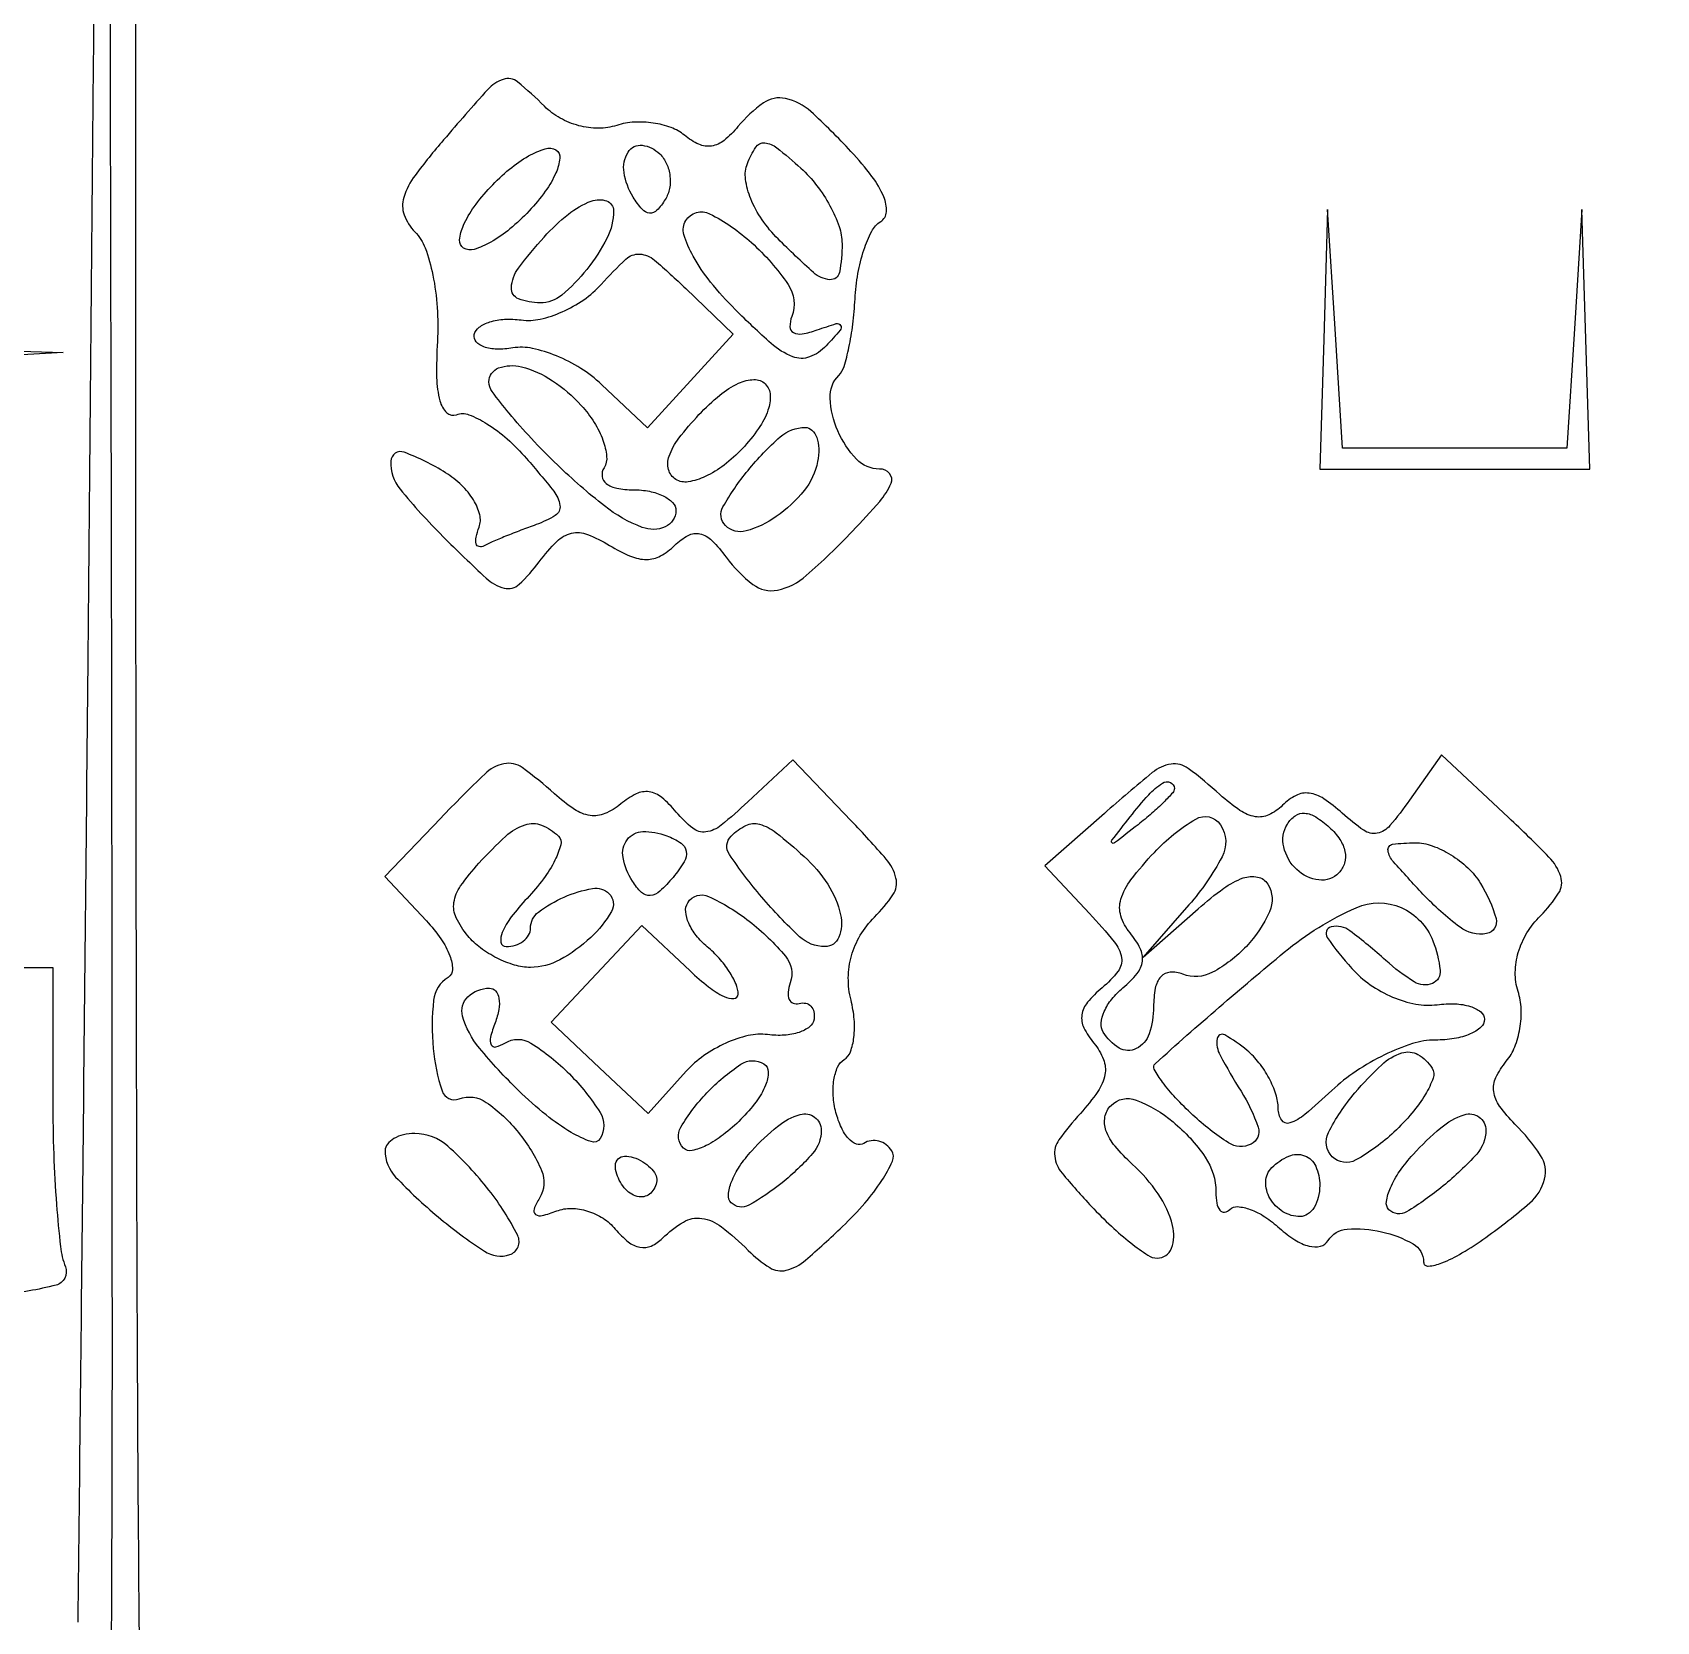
# Model space of a CAD drawing. Extents: x 23 to 255, y 40 to 184.
# Drawn here: x 49.75 to 56.36, y 162.47 to 168.95 of the extents above; entities that cross this region are included whole.
import ezdxf

# ---------------------------------------------------------------- set-up
doc = ezdxf.new("R2010")
doc.units = 0
doc.header["$MEASUREMENT"] = 0

msp = doc.modelspace()

# ---------------------------------------------------------------- linework, layer by layer
for points in [[(207.919475, 175.632891, 0.000007), (191.762556, 175.634099, 0.00002)], [(173.0434, 175.634494, 0.000013), (151.49745, 175.633531)], [(49.932728, 162.472053, 0.000008), (49.952466, 164.319505, 0.000321), (49.97291, 166.358783, 0.000194), (49.994663, 168.777), (50.048921, 175.0797), (50.06606, 167.4516, -0.000547), (50.070594, 163.518264, -0.002902), (50.058222, 161.365297, -0.000864)], [(50.189202, 161.7772, -0.002287), (50.172555, 164.04988, -0.000688), (50.1678, 167.508), (50.1678, 175.0374)], [(49.3218, 165.1392), (49.8294, 165.1392), (49.8294, 164.596219, 0.008642), (49.833163, 164.378518, 0.010291), (49.844484, 164.17343, 0.009188), (49.860711, 164.00151, 0.063567), (49.880751, 163.919419, -0.446518), (49.8425, 163.844765, -0.045583), (49.62168, 163.807704, -0.017073)]]:
    msp.add_lwpolyline(points, format="xyb")
for points in [[(51.421294, 168.510634, 0.016319), (51.305188, 168.366001, 0.085731), (51.258956, 168.275602, 0.164112), (51.26063, 168.20475, 0.109547), (51.304614, 168.1357, -0.109885), (51.346295, 168.07017, -0.03642), (51.377393, 167.959867, -0.033858), (51.395283, 167.827471, -0.030755), (51.39599, 167.689508, 0.017964), (51.39298, 167.54225, 0.060229), (51.406022, 167.446799, 0.137544), (51.433931, 167.399109, 0.291442), (51.474179, 167.390918, -0.186315), (51.524199, 167.390818, -0.047496), (51.597966, 167.35378, -0.041809), (51.680126, 167.292119, -0.031939), (51.759171, 167.212145, -0.010223), (51.869881, 167.079433, -0.133997), (51.89509, 167.021177, -0.297561), (51.876242, 166.980768, -0.053499), (51.797662, 166.942903, 0.005987), (51.735896, 166.92007, 0.005741), (51.673821, 166.895452, 0.005696), (51.61957, 166.872487, 0.020549), (51.585819, 166.856061, -0.178417), (51.56609, 166.853263, -0.282578), (51.554127, 166.864702, -0.119202), (51.553579, 166.892504, -0.037223), (51.565671, 166.93273, 0.155335), (51.568612, 166.9832, 0.075261), (51.543152, 167.043377, 0.063405), (51.494677, 167.103675, 0.052243), (51.429564, 167.154486, 0.049482), (51.260866, 167.237933, 0.510783), (51.205913, 167.201616, 0.184571), (51.244119, 167.087362, 0.02442), (51.418572, 166.894982, 0.008329), (51.594063, 166.725241, 0.124454), (51.668122, 166.684354, 0.258378), (51.728977, 166.699821, 0.044615), (51.810931, 166.791943, -0.036947), (51.882474, 166.874886, -0.140245), (51.941732, 166.907762, -0.15038), (52.006929, 166.903147, -0.044615), (52.097591, 166.858413, 0.035506), (52.182869, 166.814389, 0.101742), (52.247859, 166.801027, 0.125779), (52.304534, 166.815513, 0.069515), (52.362239, 166.858413, -0.070245), (52.417165, 166.899124, -0.182843), (52.465132, 166.905683, -0.141351), (52.51382, 166.878663, -0.036769), (52.572772, 166.81005, 0.069965), (52.681475, 166.699285, 0.217878), (52.780916, 166.676417, 0.130992), (52.898547, 166.735213, 0.020703), (53.0865, 166.9158, 0.013122), (53.197472, 167.037888, 0.075529), (53.243785, 167.11164, 0.289362), (53.237703, 167.150985, 0.216824), (53.196795, 167.1696, -0.205229), (53.10352, 167.209569, -0.088065), (53.027143, 167.324771, -0.088844), (52.995518, 167.458305, -0.213332), (53.031031, 167.551231, 0.123766), (53.05241, 167.586969, 0.020977), (53.072298, 167.664566, 0.021803), (53.088189, 167.759797, 0.017876), (53.097051, 167.86259, -0.031494), (53.108766, 167.965627, -0.036098), (53.133118, 168.061657, -0.038948), (53.16543, 168.138431, -0.13608), (53.201588, 168.1775, 0.248317), (53.225002, 168.217422, 0.111471), (53.213889, 168.27906, 0.062579), (53.16593, 168.361783, 0.024324), (53.080643, 168.463239, 0.020638), (52.916978, 168.625749, 0.131791), (52.814089, 168.67912, 0.211703), (52.724176, 168.660819, 0.065099), (52.620334, 168.564457, -0.048257), (52.563837, 168.508384, -0.131873), (52.512945, 168.485476, -0.147914), (52.461187, 168.492399, -0.066611), (52.402535, 168.529146, 0.084775), (52.347742, 168.56078, 0.052251), (52.27543, 168.579246, 0.050596), (52.197715, 168.582707, 0.062767), (52.126574, 168.569618, -0.076985), (52.051678, 168.558018, -0.064588), (51.971904, 168.568366, -0.063401), (51.895999, 168.599091, -0.068642), (51.832457, 168.647228, 0.025406), (51.722642, 168.746417, 0.256551), (51.664129, 168.757157, 0.130635), (51.601247, 168.715909, 0.005348)], [(52.324074, 168.267739, -0.051636), (52.290197, 168.223796, -0.224971), (52.260355, 168.21228, -0.198204), (52.229854, 168.227606, -0.040088), (52.193207, 168.277479, -0.098573), (52.156068, 168.377034, -0.180453), (52.172759, 168.460876, -0.293102), (52.230147, 168.488385, -0.167068), (52.301897, 168.453343, -0.090402), (52.329515, 168.413412, -0.076613), (52.343309, 168.363924, -0.07681), (52.341546, 168.312702, -0.09172)], [(53.0442, 168.087088, -0.045722), (53.033527, 167.970613, -0.383091), (52.995055, 167.94098, -0.166278), (52.928092, 167.969678, -0.012743), (52.783859, 168.106741, -0.045457), (52.718433, 168.185282, -0.05439), (52.672718, 168.269963, -0.062495), (52.651297, 168.349994, -0.126443), (52.658723, 168.414357, -0.05439), (52.692988, 168.480972, -0.275934), (52.729071, 168.498339, -0.147662), (52.778618, 168.478371, -0.014816), (52.876764, 168.394704, -0.045282), (52.940834, 168.325198, -0.038962), (52.995016, 168.241836, -0.040808), (53.032233, 168.157794, -0.084026)], [(51.769265, 168.220782, -0.031105), (51.691574, 168.147762, -0.043971), (51.613481, 168.093837, -0.051919), (51.545689, 168.064153, -0.219041), (51.50274, 168.069432, -0.288699), (51.486439, 168.102743, -0.076872), (51.502367, 168.162509, -0.053633), (51.545615, 168.237859, -0.031503), (51.611935, 168.318018, -0.031105), (51.689626, 168.391038, -0.043971), (51.767719, 168.444963, -0.051919), (51.835511, 168.474647, -0.219041), (51.87846, 168.469368, -0.288699), (51.894761, 168.436057, -0.076872), (51.878833, 168.376291, -0.053633), (51.835585, 168.300941, -0.031503)], [(52.1136, 168.221538, -0.118176), (52.087161, 168.111237, -0.050677), (52.004666, 167.983039, -0.050514), (51.902183, 167.878192, -0.17574), (51.814523, 167.8464, -0.093699), (51.726664, 167.863011, -0.325016), (51.6973, 167.908963, -0.146318), (51.726018, 167.987521, -0.023634), (51.830612, 168.114689, -0.039863), (51.92947, 168.207814, -0.078872), (52.022843, 168.261083, -0.177727), (52.08531, 168.261661, -0.317096)], [(52.839502, 167.791319, 0.091571), (52.831723, 167.74947, 0.277314), (52.846023, 167.725607, 0.170072), (52.882029, 167.720057, 0.038403), (52.942758, 167.73626, -0.010854), (53.020925, 167.761799, -0.350894), (53.038289, 167.754847, -0.315971), (53.036375, 167.735194, -0.009815), (52.979448, 167.67143, -0.116925), (52.91186, 167.626218, -0.186275), (52.843182, 167.627011, -0.08729), (52.755295, 167.681382, -0.014311), (52.609356, 167.819198, -0.026157), (52.508409, 167.931297, -0.043654), (52.437443, 168.036481, -0.054749), (52.400408, 168.124838, -0.213426), (52.408082, 168.182182, -0.389131), (52.504608, 168.209419, -0.067334), (52.675615, 168.092011, -0.058652), (52.824172, 167.921779, -0.246506)], [(52.426611, 167.528676), (52.252415, 167.337851), (52.064611, 167.514284, 0.048267), (51.979898, 167.579723, 0.042926), (51.880903, 167.630692, 0.045364), (51.783106, 167.660837, 0.092136), (51.702948, 167.662808, -0.043394), (51.637564, 167.658064, -0.080249), (51.585244, 167.667285, -0.129278), (51.55402, 167.68827, -0.236539), (51.546395, 167.71724, -0.188668), (51.565923, 167.74704, -0.079026), (51.60965, 167.768705, -0.062582), (51.669667, 167.779458, -0.045679), (51.73743, 167.776813, 0.087956), (51.815042, 167.78032, 0.049659), (51.904739, 167.810031, 0.047539), (51.992066, 167.859349, 0.056592), (52.063031, 167.921863, -0.02093), (52.164027, 168.024484, -0.20312), (52.220104, 168.045, -0.166956), (52.279795, 168.021096, -0.013208), (52.407855, 167.90459), (52.600806, 167.7195)], [(51.981876, 167.428731, -0.043153), (52.034517, 167.359386, -0.05325), (52.070285, 167.286581, -0.062631), (52.085265, 167.221179, -0.164879), (52.074595, 167.174931, 0.17037), (52.06685, 167.139647, 0.202879), (52.083709, 167.110321, 0.116889), (52.127317, 167.091055, 0.045852), (52.193207, 167.085, -0.0466), (52.259878, 167.078773, -0.066561), (52.316231, 167.060149, -0.086673), (52.354251, 167.032716, -0.195654), (52.3674, 167.0004, -0.297535), (52.324054, 166.934007, -0.197937), (52.230139, 166.931827, -0.074516), (52.076562, 167.019023, -0.026166), (51.884978, 167.186196, -0.011678), (51.778114, 167.294725, -0.016218), (51.68795, 167.397139, -0.012684), (51.619027, 167.485202, -0.161049), (51.606, 167.524596, -0.31421), (51.645451, 167.581175, -0.151838), (51.738029, 167.585962, -0.084615), (51.864936, 167.529509, -0.062044)], [(52.637546, 167.252256, -0.041925), (52.564314, 167.185794, -0.054941), (52.487032, 167.139111, -0.066595), (52.417316, 167.117497, -0.182283), (52.367517, 167.127228, -0.191111), (52.337562, 167.167498, -0.152102), (52.339745, 167.222061, -0.07901), (52.379633, 167.295147, -0.024232), (52.461437, 167.391145, -0.031095), (52.546072, 167.470695, -0.06475), (52.622501, 167.518926, -0.098846), (52.685568, 167.534131, -0.209204), (52.731466, 167.516174, -0.18577), (52.751656, 167.470725, -0.098463), (52.742583, 167.408851, -0.06768), (52.704061, 167.334322, -0.034469)], [(52.944653, 167.199818, -0.12037), (52.889851, 167.081547, -0.072801), (52.776513, 166.97555, -0.083293), (52.653313, 166.91749, -0.271273), (52.569376, 166.939424, -0.338338), (52.5592, 167.015543, -0.040871), (52.661198, 167.164221, -0.041514), (52.79196, 167.300165, -0.182446), (52.894315, 167.3388, -0.193186), (52.921714, 167.327804, -0.1155), (52.94115, 167.297974, -0.083076), (52.949411, 167.253017, -0.052618)], [(51.410059, 165.747641), (51.182463, 165.510081), (51.351071, 165.329102, -0.035776), (51.409874, 165.256161, -0.060177), (51.446616, 165.18674, -0.087676), (51.457389, 165.131221, -0.26441), (51.439561, 165.098607, 0.230869), (51.380655, 165.005363, 0.050037), (51.378762, 164.809352, 0.058648), (51.415309, 164.635754, 0.426159), (51.484438, 164.603172, -0.249529), (51.59477, 164.589443, -0.069187), (51.726586, 164.46639, -0.068961), (51.820182, 164.311625, -0.244659), (51.811909, 164.199554, 0.045693), (51.789548, 164.154675, 0.336291), (51.795713, 164.133064, 0.229053), (51.82266, 164.127777, 0.027462), (51.882036, 164.146894, -0.09702), (51.941277, 164.157245, -0.069967), (52.007678, 164.146518, -0.067541), (52.070873, 164.117171, -0.077265), (52.120749, 164.073086, 0.048744), (52.172991, 164.021336, 0.123576), (52.221047, 163.998868, 0.154256), (52.267108, 164.004173, 0.091413), (52.313055, 164.035815, -0.063389), (52.398394, 164.101881, -0.170018), (52.47271, 164.116588, -0.130377), (52.553032, 164.082558, -0.031352), (52.662454, 163.98606, 0.054626), (52.749518, 163.916192, 0.206888), (52.816932, 163.905376, 0.116487), (52.89526, 163.94624, 0.0128), (53.046189, 164.083606, 0.023171), (53.137069, 164.179132, 0.034388), (53.206522, 164.271372, 0.036989), (53.249507, 164.349551, 0.250642), (53.246846, 164.392126, 0.093574), (53.224353, 164.416752, 0.096492), (53.194659, 164.431155, 0.099121), (53.162407, 164.433145, 0.104785), (53.132572, 164.422432, -0.234723), (53.102769, 164.419668, -0.117636), (53.070827, 164.441653, -0.076299), (53.041328, 164.486534, -0.043377), (53.01946, 164.547867, -0.046662), (53.008334, 164.615724, -0.055311), (53.011012, 164.680607, -0.064357), (53.026147, 164.733182, -0.153282), (53.052453, 164.7636, 0.168147), (53.07855, 164.795606, 0.058711), (53.092497, 164.854229, 0.050237), (53.093663, 164.927515, 0.040377), (53.080692, 165.005323, -0.063483), (53.069749, 165.09676, -0.066861), (53.082485, 165.186349, -0.066435), (53.118534, 165.269882, -0.061405), (53.176021, 165.343536, 0.048024), (53.251711, 165.435351, 0.210253), (53.263943, 165.502963, 0.12069), (53.223934, 165.580627, 0.012015), (53.081774, 165.736333), (52.843468, 165.985071), (52.660432, 165.813117, -0.018157), (52.551779, 165.718229, -0.136135), (52.489707, 165.691179, -0.20708), (52.435935, 165.705947, -0.050455), (52.368873, 165.771925, 0.045062), (52.309755, 165.831353, 0.138602), (52.2585, 165.854395, 0.152616), (52.205886, 165.846128, 0.058562), (52.143088, 165.805367, -0.071977), (52.07808, 165.765598, -0.140087), (52.018238, 165.75796, -0.110804), (51.953863, 165.783087, -0.035698), (51.872702, 165.846624, 0.026722), (51.74167, 165.953048, 0.213005), (51.66725, 165.968829, 0.140194), (51.588723, 165.927009, 0.009723)], [(54.112585, 165.766255), (53.869671, 165.552657), (54.051954, 165.358626, -0.017078), (54.152754, 165.243706, -0.130029), (54.182318, 165.178777, -0.209656), (54.16849, 165.123387, -0.055079), (54.103475, 165.056073, 0.045062), (54.044047, 164.996955, 0.138602), (54.021005, 164.9457, 0.152616), (54.029272, 164.893086, 0.058562), (54.070033, 164.830288, -0.079402), (54.109041, 164.764356, -0.142579), (54.114804, 164.702248, -0.10499), (54.0858, 164.633635, -0.031615), (54.014862, 164.544527, 0.028175), (53.927397, 164.436196, 0.187658), (53.910425, 164.370251, 0.144959), (53.940339, 164.30086, 0.014814), (54.060233, 164.165414, 0.0163), (54.14111, 164.084761, 0.021211), (54.220492, 164.016668, 0.01944), (54.289822, 163.966361, 0.148282), (54.327947, 163.9548, 0.311556), (54.385869, 163.994772, 0.156688), (54.390694, 164.087742, 0.085042), (54.33182, 164.216563, 0.05929), (54.226601, 164.337309, -0.034831), (54.156145, 164.410612, -0.087485), (54.119352, 164.474659, -0.135125), (54.115028, 164.529778, -0.149874), (54.140002, 164.576842, -0.297482), (54.242283, 164.598333, -0.080132), (54.392377, 164.510169, -0.071019), (54.523172, 164.366339, -0.150156), (54.567, 164.223688, 0.042932), (54.570897, 164.178391, 0.125449), (54.583622, 164.149989, 0.256953), (54.602237, 164.142185, 0.171486), (54.623585, 164.152385, -0.217438), (54.655898, 164.164444, -0.071896), (54.706587, 164.153397, -0.055963), (54.766441, 164.122999, -0.038477), (54.826686, 164.076374, 0.041412), (54.889051, 164.028688, 0.080117), (54.946483, 164.003718, 0.121587), (54.99268, 164.003337, 0.198414), (55.023985, 164.025947, -0.240641), (55.1011, 164.072689, -0.073152), (55.241561, 164.062357, -0.074946), (55.370416, 164.012515, -0.269264), (55.413, 163.939172, 0.44364), (55.432023, 163.921953, 0.069284), (55.487554, 163.93541, 0.040791), (55.569355, 163.975699, 0.019901), (55.6668, 164.0394, 0.023801), (55.845734, 164.180107, 0.152557), (55.90564, 164.276931, 0.211359), (55.889617, 164.372972, 0.05092), (55.785299, 164.501016, -0.038289), (55.722414, 164.574347, -0.12442), (55.698559, 164.633258, -0.147056), (55.707488, 164.690461, -0.061544), (55.749988, 164.756799, 0.079505), (55.784415, 164.815015, 0.052297), (55.805284, 164.890165, 0.051353), (55.810371, 164.969832, 0.067219), (55.797818, 165.041626, -0.080574), (55.786415, 165.118883, -0.06875), (55.798859, 165.200361, -0.065059), (55.834065, 165.279458, -0.059242), (55.889351, 165.349665, 0.054485), (55.962858, 165.441212, 0.224294), (55.971584, 165.509883, 0.115846), (55.923665, 165.588825, 0.010744), (55.759169, 165.749318), (55.485293, 166.005278), (55.35599, 165.820671, -0.022028), (55.276113, 165.716695, -0.1714), (55.224216, 165.686135, -0.202429), (55.169433, 165.697627, -0.032343), (55.081808, 165.767177, 0.035617), (55.006159, 165.826419, 0.115342), (54.946931, 165.848949, 0.15212), (54.89367, 165.83991, 0.079006), (54.838564, 165.799924, -0.086546), (54.782813, 165.760731, -0.15339), (54.727653, 165.753201, -0.109591), (54.664998, 165.77874, -0.032562), (54.583488, 165.843379, 0.022894), (54.454183, 165.950052, 0.204362), (54.384182, 165.967244, 0.132664), (54.307838, 165.932589, 0.007839)], [(54.3978, 165.868659, -0.184603), (54.390935, 165.850698, -0.013803), (54.35431, 165.811993, -0.017649), (54.306466, 165.767413, -0.012436), (54.24975, 165.720609, -0.001576), (54.154194, 165.646154, -0.377591), (54.144, 165.6468, -0.377591), (54.143354, 165.656994, -0.001576), (54.217809, 165.75255, -0.017685), (54.293177, 165.841952, -0.065617), (54.349249, 165.889561, -0.241985), (54.381439, 165.892728, -0.307699)], [(51.888774, 165.674226, -0.264844), (51.898428, 165.639013, -0.053923), (51.874891, 165.576088, -0.043826), (51.827843, 165.499913, -0.028336), (51.761227, 165.420426, 0.025405), (51.697124, 165.344842, 0.060814), (51.659951, 165.281559, 0.144842), (51.655033, 165.241427, 0.366463), (51.675853, 165.2238, 0.074448), (51.713812, 165.229483, 0.088458), (51.746017, 165.245992, 0.100653), (51.767545, 165.270538, 0.130579), (51.7752, 165.299349, -0.234681), (51.807449, 165.364273, -0.05924), (51.912203, 165.425709, -0.059451), (52.027878, 165.460645, -0.244702), (52.095464, 165.439336, -0.340043), (52.104909, 165.367005, -0.07316), (52.02091, 165.261366, -0.063141), (51.894293, 165.169656, -0.125842), (51.7752, 165.1392, -0.072196), (51.710547, 165.148584, -0.044597), (51.63901, 165.176943, -0.043815), (51.571833, 165.218513, -0.059162), (51.520083, 165.267687, -0.060619), (51.472763, 165.341248, -0.15153), (51.463334, 165.40373, -0.117307), (51.490526, 165.470922, -0.029377), (51.565136, 165.563787, -0.023539), (51.674608, 165.673866, -0.103426), (51.753009, 165.720328, -0.176971), (51.820406, 165.718881, -0.103776)], [(52.889489, 165.591388, -0.065529), (52.985708, 165.478158, -0.086871), (53.038294, 165.353845, -0.15234), (53.031388, 165.26253, -0.30741), (52.974347, 165.2238, -0.189599), (52.871321, 165.264324, -0.029449), (52.717118, 165.425783, -0.027112), (52.585111, 165.599671, -0.359517), (52.592226, 165.674226, -0.082888), (52.652605, 165.717331, -0.183617), (52.708081, 165.722417, -0.100275), (52.775688, 165.687934, -0.016008)], [(54.457356, 165.394308), (54.2709, 165.1815), (54.494625, 165.378212, -0.023201), (54.598836, 165.461599, -0.072059), (54.678276, 165.50342, -0.136838), (54.736666, 165.507439, -0.206347), (54.777863, 165.478631, -0.248732), (54.785297, 165.366153, -0.083696), (54.691033, 165.224929, -0.081185), (54.552874, 165.119199, -0.217748), (54.432151, 165.111657, 0.108405), (54.380743, 165.119449, 0.195977), (54.343048, 165.101121, 0.137472), (54.320215, 165.054797, 0.04621), (54.3132, 164.979051, -0.081271), (54.295202, 164.869057, -0.197778), (54.242323, 164.80814, -0.257375), (54.17339, 164.81079, -0.119307), (54.107624, 164.875814, -0.167035), (54.099356, 164.91235, -0.078134), (54.112191, 164.959757, -0.064207), (54.143117, 165.010358, -0.050352), (54.188275, 165.056239, 0.04661), (54.245949, 165.113969, 0.141683), (54.267856, 165.164335, 0.151088), (54.258831, 165.216562, 0.055479), (54.217226, 165.279805, -0.099523), (54.180044, 165.348793, -0.148435), (54.17996, 165.416855, -0.092112), (54.221182, 165.496579, -0.023324), (54.31638, 165.607885, -0.069391), (54.484647, 165.743414, -0.401404), (54.585793, 165.720376, -0.274259), (54.592074, 165.589798, -0.058116)], [(55.067527, 165.52413, -0.235238), (54.986315, 165.495281, -0.161145), (54.896188, 165.537744, -0.144957), (54.843045, 165.629905, -0.199776), (54.858024, 165.723186, -0.103817), (54.890503, 165.757327, -0.172564), (54.928446, 165.767489, -0.123147), (54.973955, 165.752147, -0.041974), (55.029699, 165.709408, -0.059244), (55.071829, 165.660831, -0.098995), (55.092759, 165.611153, -0.121402), (55.090881, 165.564486, -0.121987)], [(52.355877, 165.506016, -0.033226), (52.302203, 165.449448, -0.164749), (52.262693, 165.431868, -0.218752), (52.227453, 165.444279, -0.062048), (52.1901, 165.490706, -0.089199), (52.152288, 165.586585, -0.214594), (52.168945, 165.659346, -0.228206), (52.232984, 165.692218, -0.098294), (52.329969, 165.675525, -0.05401), (52.388461, 165.645495, -0.21233), (52.409826, 165.61217, -0.176725), (52.401267, 165.569547, -0.036195)], [(55.644717, 165.481522, -0.071898), (55.707923, 165.337946, -0.439932), (55.669847, 165.276909, -0.210749), (55.56142, 165.302443, -0.042504), (55.41055, 165.437907, -0.00631), (55.289777, 165.569761, -0.144471), (55.268098, 165.615573, -0.42013), (55.286782, 165.640646, -0.033732), (55.377903, 165.6468, -0.085833), (55.448111, 165.634658, -0.053076), (55.523763, 165.59825, -0.051339), (55.593104, 165.544746, -0.063278)], [(52.83347, 165.076765, 0.056469), (52.824544, 165.038052, 0.13004), (52.828824, 165.00871, 0.205034), (52.844978, 164.993268, 0.158098), (52.869585, 164.992165, -0.115896), (52.896419, 164.993186, -0.157577), (52.917481, 164.981534, -0.140614), (52.929294, 164.958478, -0.085961), (52.92999, 164.9277, -0.19436), (52.911905, 164.897033, -0.083936), (52.869231, 164.874459, -0.065055), (52.809393, 164.863004, -0.046085), (52.740971, 164.865254, 0.088058), (52.662124, 164.861255, 0.049272), (52.570842, 164.830517, 0.047134), (52.481859, 164.779868, 0.05595), (52.409421, 164.715891), (52.2542, 164.544374), (52.056526, 164.73008), (51.858851, 164.915785), (52.043718, 165.112567), (52.228585, 165.309349), (52.424893, 165.124927, 0.022754), (52.500339, 165.060251, 0.052721), (52.563535, 165.02082, 0.119592), (52.6041, 165.011985, 0.407316), (52.6212, 165.029494, 0.104536), (52.612432, 165.070975, 0.040114), (52.584197, 165.123052, 0.037523), (52.543433, 165.176451, 0.03778), (52.495231, 165.223027, -0.050864), (52.450481, 165.268587, -0.064615), (52.419908, 165.318934, -0.078503), (52.407337, 165.366186, -0.165716), (52.415702, 165.402711, -0.379682), (52.500835, 165.428253, -0.057137), (52.6662, 165.32723, -0.052327), (52.813805, 165.184925, -0.265632)], [(55.45075, 165.24745, -0.061442), (55.480529, 165.127675, -0.33665), (55.449003, 165.073686, -0.24384), (55.374419, 165.080081, -0.042948), (55.258807, 165.167919, 0.022965), (55.113091, 165.288096, 0.222313), (55.036679, 165.30408, 0.528472), (55.020324, 165.261557, 0.032611), (55.120408, 165.135324, 0.056525), (55.195992, 165.068722, 0.05173), (55.286778, 165.018415, 0.054049), (55.381345, 164.989716, 0.079405), (55.468018, 164.987274, -0.041986), (55.5413, 164.990675, -0.065567), (55.603482, 164.980097, -0.090828), (55.645692, 164.95809, -0.225066), (55.660988, 164.9277, -0.222544), (55.646752, 164.895338, -0.079857), (55.602976, 164.867951, -0.06004), (55.538015, 164.84929, -0.03997), (55.460706, 164.8431, 0.077548), (55.367556, 164.828565, 0.035933), (55.253573, 164.782853, 0.034489), (55.138266, 164.716495, 0.040497), (55.039616, 164.638003, -0.013045), (54.929499, 164.540059, -0.094163), (54.867941, 164.505375, -0.341154), (54.834986, 164.516745, -0.146288), (54.8208, 164.564194, 0.078944), (54.811594, 164.622141, 0.044321), (54.783523, 164.687854, 0.042867), (54.742459, 164.750808, 0.053656), (54.6939, 164.8008, 0.041746), (54.603282, 164.864038, 0.53063), (54.571982, 164.848924, 0.161797), (54.583994, 164.781216, 0.015464), (54.669547, 164.6343, -0.057859), (54.738809, 164.488189, -0.376587), (54.710099, 164.418985, -0.263874), (54.618146, 164.424395, -0.043846), (54.473, 164.5376, -0.017585), (54.402842, 164.607729, -0.029325), (54.34958, 164.672026, -0.029917), (54.315686, 164.724516, -0.351415), (54.319357, 164.746928, -0.010292), (54.845551, 165.201054, -0.068839), (55.138838, 165.382476, -0.210793), (55.32189, 165.382661, -0.200081)], [(51.631268, 164.913822, 0.027703), (51.612306, 164.854834, 0.178136), (51.615289, 164.824168, 0.3589), (51.634442, 164.815335, 0.074266), (51.67118, 164.831098, -0.287127), (51.777127, 164.8305, -0.055582), (51.933464, 164.705134, -0.055559), (52.058399, 164.548356, -0.286313), (52.058838, 164.442236, -0.353912), (52.021763, 164.42925, -0.047125), (51.941083, 164.466994, -0.03774), (51.838789, 164.538064, -0.021786), (51.726655, 164.637653, -0.027823), (51.567047, 164.810574, -0.103682), (51.498616, 164.941019, -0.279339), (51.520195, 165.019512, -0.191727), (51.608338, 165.0546, -0.221225), (51.633111, 165.043075, -0.135434), (51.646816, 165.013246, -0.085626), (51.64639, 164.967767, -0.046584)], [(55.4477, 164.728497, -0.229276), (55.451849, 164.688281, -0.047577), (55.420518, 164.62225, -0.041086), (55.365742, 164.545562, -0.028568), (55.292418, 164.468335, -0.060982), (55.137244, 164.35463, -0.335865), (55.040888, 164.367962, -0.324328), (55.02526, 164.466052, -0.059784), (55.133149, 164.627652, -0.026589), (55.242707, 164.74263, -0.111994), (55.324259, 164.790776, -0.209633), (55.390126, 164.783965, -0.125886)], [(52.632083, 164.520283, -0.031499), (52.560659, 164.457333, -0.048692), (52.491113, 164.413524, -0.062441), (52.433083, 164.39299, -0.255551), (52.398469, 164.403131, -0.342353), (52.387732, 164.488095, -0.056971), (52.493945, 164.628449, -0.054895), (52.631916, 164.74454, -0.293894), (52.72564, 164.746238, -0.263189), (52.7437, 164.713377, -0.09538), (52.732613, 164.659344, -0.062881), (52.694067, 164.591732, -0.035426)], [(52.9596, 164.475512, -0.182116), (52.923906, 164.380764, -0.043139), (52.799848, 164.261904, -0.042807), (52.663915, 164.170452, -0.334737), (52.593, 164.1804, -0.225319), (52.581287, 164.213285, -0.068695), (52.59409, 164.266, -0.053641), (52.626892, 164.32861, -0.036463), (52.676427, 164.392085, -0.03833), (52.781509, 164.491682, -0.099192), (52.873498, 164.54007, -0.236869), (52.932675, 164.529384, -0.235985)], [(55.6668, 164.475512, -0.186319), (55.629469, 164.378809, -0.036965), (55.492535, 164.248641, -0.035566), (55.343716, 164.143501, -0.345144), (55.272, 164.1522, -0.242522), (55.261415, 164.185296, -0.061374), (55.278018, 164.241155, -0.048689), (55.315437, 164.308238, -0.032375), (55.370231, 164.377281, -0.034469), (55.482623, 164.485466, -0.094671), (55.578371, 164.538851, -0.239415), (55.638913, 164.529693, -0.242249)], [(51.183, 164.392547, 0.192277), (51.225891, 164.285137, 0.028883), (51.398534, 164.123265, 0.027763), (51.587592, 163.982518, 0.230504), (51.690623, 163.968908, 0.456111), (51.722958, 164.04686, 0.050597), (51.606098, 164.231707, 0.043681), (51.438527, 164.410801, 0.184894), (51.30376, 164.4624, 0.055902), (51.257567, 164.457219, 0.075404), (51.218473, 164.441881, 0.094717), (51.192257, 164.419197, 0.168734)], [(52.289145, 164.269935, -0.175736), (52.264777, 164.219618, -0.239194), (52.217426, 164.204851, -0.167686), (52.163239, 164.234421, -0.104687), (52.12629, 164.29743, -0.089632), (52.121081, 164.33362, -0.189618), (52.132212, 164.359188, -0.189618), (52.15778, 164.370319, -0.089632), (52.19397, 164.36511, -0.053161), (52.232328, 164.347612, -0.062883), (52.263805, 164.323193, -0.073742), (52.284044, 164.295906, -0.149613)], [(54.99, 164.2509, -0.06085), (54.984072, 164.202374, -0.079459), (54.966615, 164.161277, -0.097386), (54.940755, 164.133763, -0.156819), (54.910393, 164.124, -0.139398), (54.840265, 164.143939, -0.123736), (54.787296, 164.198504, -0.139481), (54.77016, 164.266418, -0.191124), (54.7949, 164.3237, -0.094876), (54.863841, 164.370483, -0.1934), (54.928178, 164.372088, -0.202875), (54.973612, 164.329125, -0.103624)]]:
    msp.add_lwpolyline(points, format="xyb", close=True)
msp.add_lwpolyline([(55.005997, 167.69835), (54.99, 167.1696), (55.5399, 167.1696), (56.0898, 167.1696), (56.073803, 167.69835), (56.057807, 168.2271), (56.027282, 167.74065), (55.996756, 167.2542), (55.5399, 167.2542), (55.083044, 167.2542), (55.052518, 167.74065), (55.021993, 168.2271)], close=True)
msp.add_lwpolyline([(49.34295, 167.660899), (49.8717, 167.644599), (49.34295, 167.614562)])

doc.saveas('drawing.dxf')
